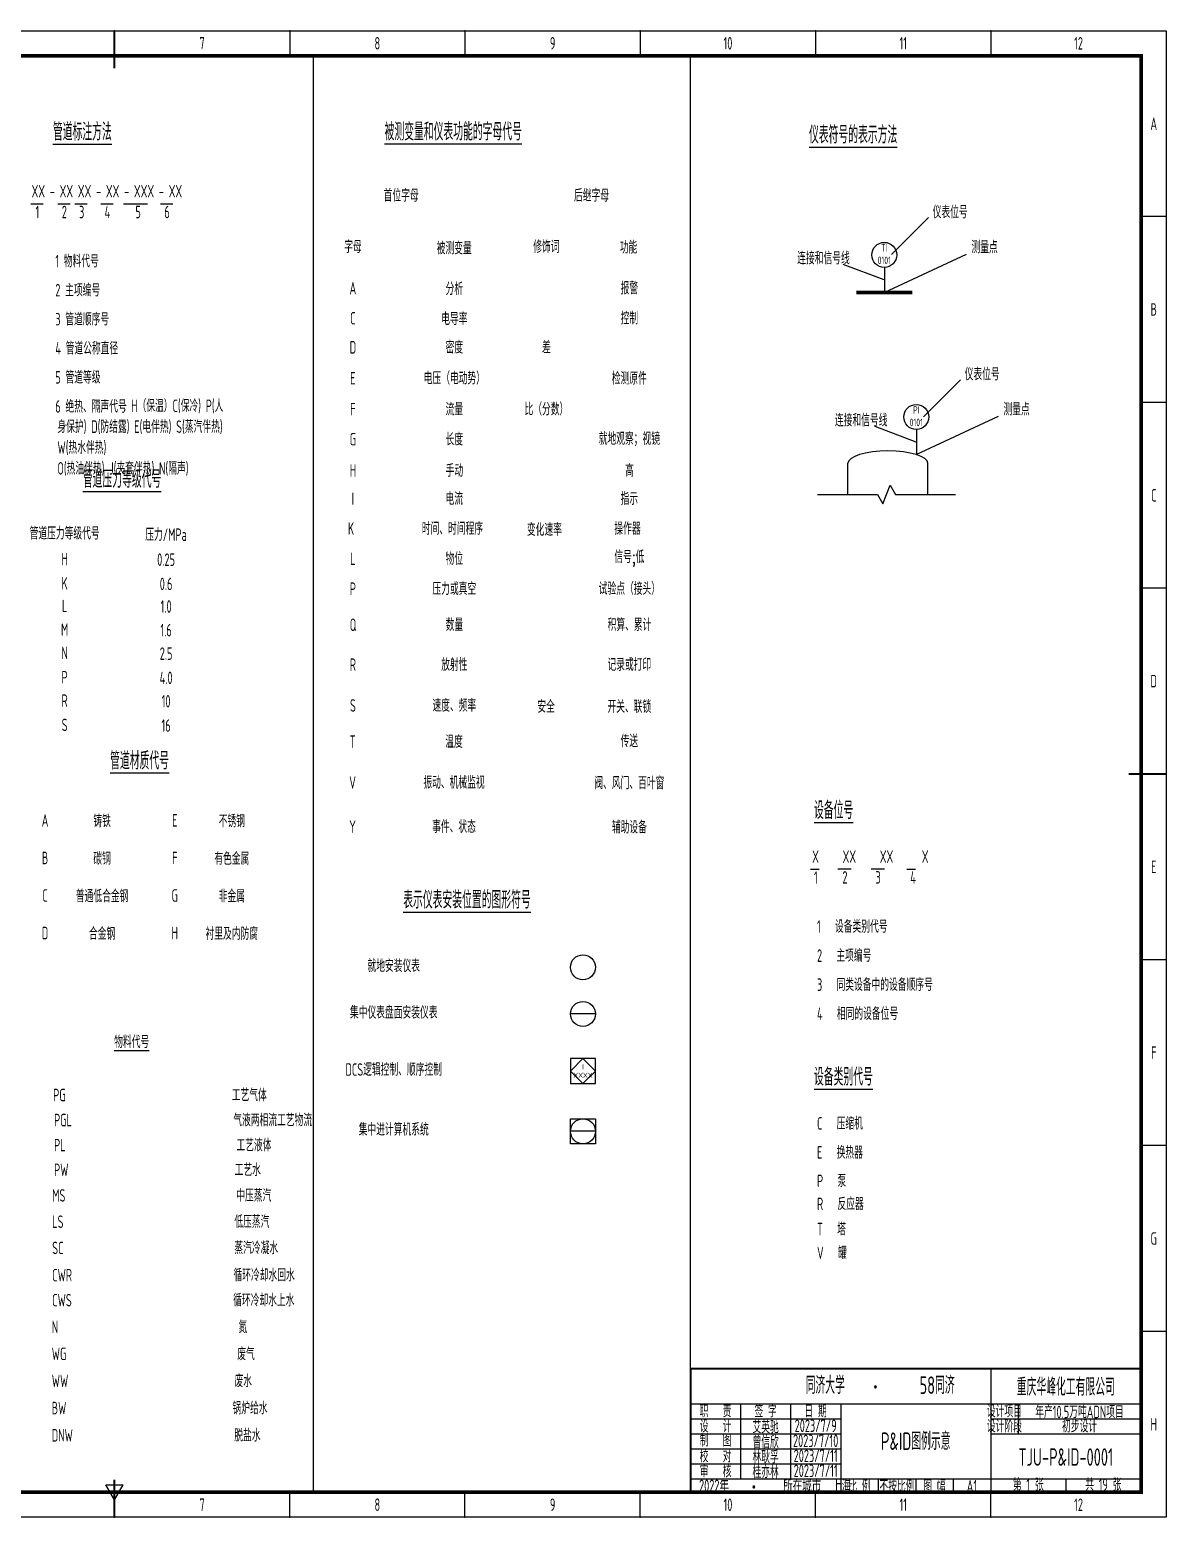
# Model space of a CAD drawing. Header units: millimetres. Extents: x 453 to 7190, y 523 to 4294.
# Drawn here: x 1530 to 1985, y 3699 to 4294 of the extents above; entities that cross this region are included whole.
import ezdxf

# ---------------------------------------------------------------- set-up
doc = ezdxf.new("R2010")
doc.units = ezdxf.units.MM
for name, color, linetype, lineweight in [('01-主物流线-粗实线', 134, 'Continuous', 80), ('05-图框与标题栏', 7, 'Continuous', 25), ('09-文本', 7, 'Continuous', 25), ('15-仪表', 190, 'Continuous', 25), ('17-图框与标题栏', 7, 'Continuous', 25)]:
    doc.layers.add(name, color=color, linetype=linetype, lineweight=lineweight)
doc.layers.add('TITLE', color=7, linetype='Continuous')
doc.styles.add('3-gbcbig', font='gbenor.shx', dxfattribs={"width": 0.7, "height": 3, "bigfont": 'gbcbig.shx'})
doc.styles.add('5-gbcbig', font='gbenor.shx', dxfattribs={"width": 0.7, "height": 5, "bigfont": 'gbcbig.shx'})
doc.styles.add('7-gbcbig', font='gbenor.shx', dxfattribs={"width": 0.7, "height": 7, "bigfont": 'gbcbig.shx'})
doc.styles.get("Standard").update_dxf_attribs({"font": 'arial.ttf'})

msp = doc.modelspace()

# ---------------------------------------------------------------- linework, layer by layer
for p, q in [((1643.72, 3708.55), (1643.72, 4282.55)), ((1530.76, 4223.96), (1535.67, 4223.96)), ((1541.61, 4223.96), (1546.52, 4223.96)), ((1548.36, 4223.96), (1553.26, 4223.96)), ((1558.74, 4223.96), (1563.65, 4223.96)), ((1567.83, 4223.96), (1577.41, 4223.96)), ((1582.6, 4223.96), (1587.51, 4223.96)), ((1874.88, 4203.7), (1889.68, 4218.49)), ((1871.94, 4193.6), (1855.5, 4199.79)), ((1871.94, 4188.6), (1904.87, 4203.87)), ((1872.09, 4198.6), (1872.09, 4188.67)), ((1887.67, 4138.92), (1902.46, 4153.71)), ((1884.73, 4128.82), (1868.28, 4135.01)), ((1884.73, 4123.82), (1917.65, 4139.09)), ((1857.41, 4107.84), (1857.41, 4120.35)), ((1889.41, 4107.84), (1889.41, 4120.35)), ((1871.31, 4104.06), (1874.32, 4111.61)), ((1874.32, 4111.61), (1876.38, 4107.84)), ((1845.2, 4107.84), (1869.26, 4107.84)), ((1869.26, 4107.84), (1871.31, 4104.06)), ((1876.38, 4107.84), (1900.43, 4107.84)), ((1842.45, 3958.07), (1845.94, 3958.07)), ((1858.68, 3958.07), (1853.41, 3958.07)), ((1871.97, 3958.07), (1866.7, 3958.07)), ((1880.98, 3958.07), (1884.46, 3958.07))]:
    msp.add_line(p, q)
at = {"ltscale": 10}
msp.add_line((1794.52, 3758.53), (1794.52, 4282.53), dxfattribs=at)
msp.add_ellipse((1873.41, 4120.35), major_axis=(-16, 0), ratio=0.306013, start_param=3.141593, end_param=6.283185)
at = {"layer": '01-主物流线-粗实线'}
msp.add_line((1883.11, 4188.6), (1860.78, 4188.6), dxfattribs=at)
at = {"layer": '05-图框与标题栏'}
for p, q in [((1914.52, 3758.53), (1914.52, 3708.53)), ((1794.52, 3744.53), (1974.52, 3744.53)), ((1814.52, 3744.53), (1814.52, 3714.53)), ((1834.52, 3744.53), (1834.52, 3714.53)), ((1854.52, 3744.53), (1854.52, 3708.53)), ((1925.52, 3744.53), (1925.52, 3732.53)), ((1794.52, 3738.53), (1854.52, 3738.53)), ((1914.52, 3738.53), (1974.52, 3738.53)), ((1794.52, 3732.53), (1854.52, 3732.53)), ((1914.52, 3732.53), (1974.52, 3732.53)), ((1794.52, 3726.53), (1854.52, 3726.53)), ((1794.52, 3720.53), (1854.52, 3720.53)), ((1794.52, 3714.53), (1974.52, 3714.53)), ((1869.52, 3714.53), (1869.52, 3708.53)), ((1884.52, 3714.53), (1884.52, 3708.53)), ((1899.52, 3714.53), (1899.52, 3708.53)), ((1944.52, 3714.53), (1944.52, 3708.53))]:
    msp.add_line(p, q, dxfattribs=at)
at = {"layer": '05-图框与标题栏', "const_width": 0.8}
msp.add_lwpolyline([(1974.52, 3758.53), (1794.52, 3758.53), (1794.52, 3708.53)], dxfattribs=at)
at = {"layer": '15-仪表'}
for p, q in [((1884.87, 4133.82), (1884.87, 4123.89)), ((1756.49, 3900.27), (1746.49, 3900.27)), ((1746.5, 3877.44), (1751.5, 3882.44)), ((1756.5, 3882.44), (1746.5, 3882.44)), ((1746.5, 3882.44), (1746.5, 3872.44)), ((1751.5, 3882.44), (1756.5, 3877.44)), ((1756.5, 3872.44), (1756.5, 3882.44)), ((1751.5, 3872.44), (1746.5, 3877.44)), ((1746.5, 3872.44), (1756.5, 3872.44)), ((1756.5, 3877.44), (1751.5, 3872.44)), ((1746.5, 3848.37), (1746.5, 3858.37)), ((1746.5, 3858.37), (1756.5, 3858.37)), ((1756.5, 3858.37), (1756.5, 3848.37)), ((1756.5, 3853.37), (1746.5, 3853.37)), ((1756.5, 3848.37), (1746.5, 3848.37))]:
    msp.add_line(p, q, dxfattribs=at)
for centre in [(1871.94, 4203.6), (1884.73, 4138.82), (1751.49, 3918.9), (1751.49, 3900.27), (1751.5, 3853.37)]:
    msp.add_circle(centre, 5, dxfattribs=at)
at = {"layer": '17-图框与标题栏'}
for p, q in [((1634.25, 4293.16), (1634.25, 4283.16)), ((1704.33, 4293.16), (1704.33, 4283.16)), ((1774.42, 4293.16), (1774.42, 4283.16)), ((1844.5, 4293.16), (1844.5, 4283.16)), ((1914.58, 4293.16), (1914.58, 4283.16)), ((1984.67, 4218.91), (1974.67, 4218.91)), ((1984.67, 4144.66), (1974.67, 4144.66)), ((1984.67, 4070.41), (1974.67, 4070.41)), ((1984.67, 3921.91), (1974.67, 3921.91)), ((1984.67, 3847.66), (1974.67, 3847.66)), ((1984.67, 3773.41), (1974.67, 3773.41)), ((1564.17, 3706.16), (1560.7, 3712.16)), ((1560.7, 3712.16), (1567.63, 3712.16)), ((1564.17, 3706.16), (1567.63, 3712.16)), ((1634.25, 3699.16), (1634.25, 3709.16)), ((1704.33, 3699.16), (1704.33, 3709.16)), ((1774.42, 3699.16), (1774.42, 3709.16)), ((1844.5, 3699.16), (1844.5, 3709.16)), ((1914.58, 3699.16), (1914.58, 3709.16))]:
    msp.add_line(p, q, dxfattribs=at)
at = {"layer": '17-图框与标题栏', "const_width": 0.8}
for points in [[(1564.17, 4293.16), (1564.17, 4278.16)], [(1984.67, 3996.16), (1969.67, 3996.16)], [(1564.17, 3699.16), (1564.17, 3714.16)]]:
    msp.add_lwpolyline(points, dxfattribs=at)
at = {"layer": '17-图框与标题栏', "const_width": 1.4}
msp.add_lwpolyline([(1168.67, 4283.16), (1168.67, 3709.16), (1974.67, 3709.16), (1974.67, 4283.16)], close=True, dxfattribs=at)
at = {"layer": '17-图框与标题栏'}
for p in [(1564.17, 4293.16), (1564.17, 4293.16), (1564.17, 4293.16), (1634.25, 4293.16), (1634.25, 4293.16), (1634.25, 4293.16), (1704.33, 4293.16), (1704.33, 4293.16), (1704.33, 4293.16), (1774.42, 4293.16), (1774.42, 4293.16), (1774.42, 4293.16), (1844.5, 4293.16), (1844.5, 4293.16), (1844.5, 4293.16), (1914.58, 4293.16), (1914.58, 4293.16), (1914.58, 4293.16), (1984.67, 4218.91), (1984.67, 4144.66), (1984.67, 4070.41), (1984.67, 3996.16), (1984.67, 3921.91), (1984.67, 3847.66), (1984.67, 3773.41), (1564.17, 3699.16), (1634.25, 3699.16), (1704.33, 3699.16), (1774.42, 3699.16), (1844.5, 3699.16), (1914.58, 3699.16)]:
    msp.add_point(p, dxfattribs=at)
at = {"layer": 'TITLE'}
for p, q in [((1143.67, 4293.16), (1984.67, 4293.16)), ((1984.67, 4293.16), (1984.67, 3699.16)), ((1984.67, 3699.16), (1143.67, 3699.16))]:
    msp.add_line(p, q, dxfattribs=at)
msp.add_lwpolyline([(1143.67, 4293.16), (1984.67, 4293.16), (1984.67, 3699.16), (1143.67, 3699.16)], close=True, dxfattribs=at)

# ---------------------------------------------------------------- texts
for s, insert, char_height, width, attachment_point, style in [('\\pt56;{\\L管道标注方法}', (1539.6, 4256.28), 7, 81.4489, 1, '7-gbcbig'), ('\\pi40.7;{\\W0.7;\\L被测变量和仪表功能的字母代号}', (1631.5, 4256.33), 7, 156.9202, 1, '7-gbcbig'), ('{\\L仪表符号的表示方法}', (1841.86, 4255.1), 7, 137.2, 1, '7-gbcbig'), ('XX - XX XX - XX - XXX - XX', (1531.08, 4231.54), 5, 124.7593, 1, '5-gbcbig'), ('首位字母', (1678.82, 4227.35), 5, 81.1, 5, '5-gbcbig'), ('后继字母', (1754.92, 4227.35), 5, 71.1, 5, '5-gbcbig'), ('1', (1532.65, 4223.23), 5, 10.4162, 1, '5-gbcbig'), ('2', (1543.15, 4223.23), 5, 10.4162, 1, '5-gbcbig'), ('3', (1550.06, 4223.23), 5, 10.4162, 1, '5-gbcbig'), ('4', (1560.25, 4223.23), 5, 10.4162, 1, '5-gbcbig'), ('5', (1572.59, 4223.23), 5, 10.4162, 1, '5-gbcbig'), ('6', (1584.15, 4223.23), 5, 10.4162, 1, '5-gbcbig'), ('{\\W0.7;仪表位号}', (1891.29, 4223.21), 5, 24.6065, 1, '5-gbcbig'), ('字母', (1659.52, 4206.82), 5, 42.5, 5, '5-gbcbig'), ('被测变量', (1700.04, 4206.29), 5, 46.1403, 5, '5-gbcbig'), ('修饰词', (1736.87, 4206.85), 5, 46.1403, 5, '5-gbcbig'), ('功能', (1769.73, 4206.62), 5, 46.1403, 5, '5-gbcbig'), ('连接和信号线', (1837.14, 4204.8), 5, 24.6065, 1, '5-gbcbig'), ('{\\Ftxt,gbcbig|c134;\\W0.7;测量点}', (1906.79, 4209.21), 5, 24.6065, 1, '5-gbcbig'), ('1 物料代号', (1540.56, 4203.6), 5, 46.2505, 1, '5-gbcbig'), ('2 主项编号', (1540.56, 4191.99), 5, 46.2505, 1, '5-gbcbig'), ('A', (1659.52, 4190.29), 5, 42.5, 5, '5-gbcbig'), ('{\\W0.7;分析}', (1700.07, 4190.04), 5, 46.1403, 5, '5-gbcbig'), ('{\\W0.7;报警}', (1770.04, 4190.29), 5, 46.1403, 5, '5-gbcbig'), ('3 管道顺序号', (1540.56, 4180.38), 5, 46.2505, 1, '5-gbcbig'), ('C', (1659.52, 4178.29), 5, 42.5, 5, '5-gbcbig'), ('{\\W0.7;电导率}', (1700.07, 4178.04), 5, 38.6, 5, '5-gbcbig'), ('{\\W0.7;控制}', (1770.04, 4178.29), 5, 46.1403, 5, '5-gbcbig'), ('{\\Ftxt,gbcbig|c134;\\W0.7;密度}', (1700.07, 4166.66), 5, 46.1403, 5, '5-gbcbig'), ('{\\W0.7;差}', (1736.87, 4166.66), 5, 46.1403, 5, '5-gbcbig'), ('4 管道公称直径', (1540.56, 4168.77), 5, 46.2505, 1, '5-gbcbig'), ('D', (1659.52, 4166.66), 5, 42.5, 5, '5-gbcbig'), ('5 管道等级', (1540.56, 4157.16), 5, 46.2505, 1, '5-gbcbig'), ('{\\Ftxt,gbcbig|c134;\\W0.7;仪表位号}', (1904.07, 4158.43), 5, 24.6065, 1, '5-gbcbig'), ('E', (1659.52, 4154.29), 5, 42.5, 5, '5-gbcbig'), ('{\\Ftxt,gbcbig|c134;\\W0.7;电压（电动势）}', (1700.07, 4154.29), 5, 46.1403, 5, '5-gbcbig'), ('{\\Ftxt,gbcbig|c134;\\W0.7;检测原件}', (1770.04, 4154.29), 5, 46.1403, 5, '5-gbcbig'), ('6 绝热、隔声代号', (1540.56, 4145.54), 5, 46.2505, 1, '5-gbcbig'), ('              : H（保温）C(保冷) P(人身保护) D(防结露) E(电伴热) S(蒸汽伴热) W(热水伴热) \\PO(热油伴热) J(夹套伴热) N(隔声)', (1541.4, 4145.79), 5, 68.3756, 1, '5-gbcbig'), ('F', (1659.52, 4141.92), 5, 42.5, 5, '5-gbcbig'), ('{\\Ftxt,gbcbig|c134;\\W0.7;流量}', (1700.07, 4141.92), 5, 46.1403, 5, '5-gbcbig'), ('{\\Ftxt,gbcbig|c134;\\W0.7;比（分数）}', (1736.87, 4141.92), 5, 46.1403, 5, '5-gbcbig'), ('{\\Ftxt,gbcbig|c134;\\W0.7;连接和信号线}', (1852.21, 4140.02), 5, 24.6065, 1, '5-gbcbig'), ('{\\Ftxt,gbcbig|c134;\\W0.7;测量点}', (1919.57, 4144.43), 5, 24.6065, 1, '5-gbcbig'), ('G', (1659.52, 4129.92), 5, 42.5, 5, '5-gbcbig'), ('{\\Ftxt,gbcbig|c134;\\W0.7;长度}', (1700.07, 4129.92), 5, 46.1403, 5, '5-gbcbig'), ('{\\Ftxt,gbcbig|c134;\\W0.7;就地观察；视镜}', (1770.04, 4129.92), 5, 46.1403, 5, '5-gbcbig'), ('\\pt56;{\\L管道压力等级代号}', (1551.57, 4117.5), 7, 81.4489, 1, '7-gbcbig'), ('H', (1659.56, 4117.42), 5, 42.5, 5, '5-gbcbig'), ('{\\Ftxt,gbcbig|c134;手动}', (1700.11, 4117.42), 5, 46.1403, 5, '5-gbcbig'), ('{\\Ftxt,gbcbig|c134;高}', (1770.08, 4117.42), 5, 46.1403, 5, '5-gbcbig'), ('I', (1659.52, 4106.19), 5, 42.5, 5, '5-gbcbig'), ('{\\Ftxt,gbcbig|c134;\\W0.7;电流}', (1700.07, 4106.19), 5, 46.1403, 5, '5-gbcbig'), ('{\\Ftxt,gbcbig|c134;\\W0.7;指示}', (1770.04, 4106.19), 5, 46.1403, 5, '5-gbcbig'), ('管道压力等级代号', (1544.29, 4092.32), 5, 42.5, 5, '5-gbcbig'), ('压力/MPa', (1584.82, 4091.79), 5, 46.1403, 5, '5-gbcbig'), ('K', (1658.77, 4094.23), 5, 42.5, 5, '5-gbcbig'), ('{\\Ftxt,gbcbig|c134;\\W0.7;时间、时间程序}', (1699.32, 4094.23), 5, 46.1403, 5, '5-gbcbig'), ('{\\Ftxt,gbcbig|c134;\\W0.7;变化速率}', (1736.09, 4093.82), 5, 35, 5, '5-gbcbig'), ('{\\Ftxt,gbcbig|c134;\\W0.7;操作器}', (1769.29, 4094.23), 5, 46.1403, 5, '5-gbcbig'), ('H ', (1544.29, 4082.06), 5, 42.5, 5, '5-gbcbig'), ('0.25', (1584.84, 4081.81), 5, 46.1403, 5, '5-gbcbig'), ('L', (1659.52, 4082.19), 5, 42.5, 5, '5-gbcbig'), ('{\\Ftxt,gbcbig|c134;\\W0.7;物位}', (1700.07, 4082.19), 5, 46.1403, 5, '5-gbcbig'), ('{\\Ftxt,gbcbig|c134;信号;低}', (1770.04, 4082.19), 5, 46.1403, 5, '5-gbcbig'), ('K ', (1544.29, 4072.36), 5, 42.5, 5, '5-gbcbig'), ('0.6', (1584.84, 4072.11), 5, 46.1403, 5, '5-gbcbig'), ('P', (1659.52, 4070.19), 5, 42.5, 5, '5-gbcbig'), ('{\\Ftxt,gbcbig|c134;\\W0.7;压力或真空}', (1700.07, 4070.19), 5, 46.1403, 5, '5-gbcbig'), ('{\\Ftxt,gbcbig|c134;\\W0.7;试验点（接头）}', (1770.04, 4070.19), 5, 46.1403, 5, '5-gbcbig'), ('L', (1544.29, 4063.34), 5, 42.5, 5, '5-gbcbig'), ('1.0', (1584.84, 4063.09), 5, 46.1403, 5, '5-gbcbig'), ('Q', (1659.56, 4055.79), 5, 42.5, 5, '5-gbcbig'), ('{\\Ftxt,gbcbig|c134;数量}', (1700.11, 4055.79), 5, 46.1403, 5, '5-gbcbig'), ('{\\Ftxt,gbcbig|c134;积算、累计}', (1770.08, 4055.79), 5, 46.1403, 5, '5-gbcbig'), ('M', (1544.29, 4053.87), 5, 42.5, 5, '5-gbcbig'), ('1.6', (1584.84, 4053.62), 5, 46.1403, 5, '5-gbcbig'), ('N', (1544.29, 4044.52), 5, 42.5, 5, '5-gbcbig'), ('2.5', (1584.84, 4044.27), 5, 46.1403, 5, '5-gbcbig'), ('R', (1659.52, 4039.84), 5, 42.5, 5, '5-gbcbig'), ('{\\Ftxt,gbcbig|c134;\\W0.7;放射性}', (1700.07, 4039.84), 5, 46.1403, 5, '5-gbcbig'), ('{\\Ftxt,gbcbig|c134;\\W0.7;记录或打印}', (1770.04, 4039.88), 5, 46.1403, 5, '5-gbcbig'), ('P', (1544.29, 4034.83), 5, 42.5, 5, '5-gbcbig'), ('4.0', (1584.84, 4034.58), 5, 46.1403, 5, '5-gbcbig'), ('R', (1544.29, 4025.47), 5, 42.5, 5, '5-gbcbig'), ('10', (1584.84, 4025.22), 5, 46.1403, 5, '5-gbcbig'), ('S', (1659.52, 4023.54), 5, 42.5, 5, '5-gbcbig'), ('{\\Ftxt,gbcbig|c134;速度、频率}', (1700.07, 4023.54), 5, 46.1403, 5, '5-gbcbig'), ('{\\Ftxt,gbcbig|c134;安全}', (1736.75, 4023.07), 5, 46.1403, 5, '5-gbcbig'), ('{\\Ftxt,gbcbig|c134;开关、联锁}', (1770.04, 4023.04), 5, 46.1403, 5, '5-gbcbig'), ('S', (1544.29, 4015.78), 5, 42.5, 5, '5-gbcbig'), ('16', (1584.84, 4015.53), 5, 46.1403, 5, '5-gbcbig'), ('T', (1659.4, 4009.07), 5, 42.5, 5, '5-gbcbig'), ('{\\Ftxt,gbcbig|c134;温度}', (1699.95, 4009.07), 5, 46.1403, 5, '5-gbcbig'), ('{\\Ftxt,gbcbig|c134;传送}', (1770.04, 4009.32), 5, 46.1403, 5, '5-gbcbig'), ('\\pt56;{\\L管道材质代号}', (1562.49, 4004.96), 7, 81.4489, 1, '7-gbcbig'), ('V', (1659.4, 3992.76), 5, 42.5, 5, '5-gbcbig'), ('振动、机械监视', (1699.95, 3992.76), 5, 46.1403, 5, '5-gbcbig'), ('阀、风门、百叶窗', (1770.04, 3992.56), 5, 46.1403, 5, '5-gbcbig'), ('\\pt56;{\\L设备位号}', (1843.86, 3985.16), 7, 81.4489, 1, '7-gbcbig'), ('A', (1536.46, 3977.61), 5, 42.5, 5, '5-gbcbig'), ('铸铁', (1559.27, 3977.36), 5, 46.1403, 5, '5-gbcbig'), ('E', (1588.31, 3977.61), 5, 42.5, 5, '5-gbcbig'), ('不锈钢', (1611.12, 3977.36), 5, 46.1403, 5, '5-gbcbig'), ('Y', (1659.4, 3975.1), 5, 42.5, 5, '5-gbcbig'), ('{\\W0.7;事件、状态}', (1699.95, 3975.1), 5, 46.1403, 5, '5-gbcbig'), ('{\\W0.7;辅助设备}', (1770.04, 3974.89), 5, 46.1403, 5, '5-gbcbig'), ('B', (1536.46, 3962.61), 5, 42.5, 5, '5-gbcbig'), ('碳钢', (1559.27, 3962.36), 5, 46.1403, 5, '5-gbcbig'), ('F', (1588.31, 3962.61), 5, 42.5, 5, '5-gbcbig'), ('有色金属', (1611.12, 3962.36), 5, 46.1403, 5, '5-gbcbig'), ('X     XX     XX      X', (1843.11, 3965.64), 5, 102.6072, 1, '5-gbcbig'), ('1', (1843.86, 3957.24), 5, 10.4162, 1, '5-gbcbig'), ('2', (1855.21, 3957.34), 5, 10.4162, 1, '5-gbcbig'), ('3', (1868.44, 3957.34), 5, 10.4162, 1, '5-gbcbig'), ('4', (1882.33, 3957.34), 5, 10.4162, 1, '5-gbcbig'), ('C', (1536.46, 3947.61), 5, 42.5, 5, '5-gbcbig'), ('普通低合金钢', (1559.27, 3947.36), 5, 46.1403, 5, '5-gbcbig'), ('G', (1588.31, 3947.61), 5, 42.5, 5, '5-gbcbig'), ('非金属', (1611.12, 3947.36), 5, 46.1403, 5, '5-gbcbig'), ('\\pi44.66;  {\\L表示仪表安装位置的图形符号}', (1629.67, 3949.38), 7, 137.2, 1, '7-gbcbig'), ('1   设备类别代号', (1845.06, 3937.71), 5, 50.7879, 1, '5-gbcbig'), ('D', (1536.46, 3932.61), 5, 42.5, 5, '5-gbcbig'), ('合金钢', (1559.27, 3932.36), 5, 46.1403, 5, '5-gbcbig'), ('H', (1588.31, 3932.61), 5, 42.5, 5, '5-gbcbig'), ('衬里及内防腐', (1611.12, 3932.36), 5, 46.1403, 5, '5-gbcbig'), ('2   主项编号', (1845.06, 3926.09), 5, 50.7879, 1, '5-gbcbig'), ('就地安装仪表', (1675.84, 3919.49), 5, 38.6, 5, '5-gbcbig'), ('3   同类设备中的设备顺序号', (1845.06, 3914.48), 5, 50.7879, 1, '5-gbcbig'), ('集中仪表盘面安装仪表', (1675.84, 3900.86), 5, 38.6, 5, '5-gbcbig'), ('4   相同的设备位号', (1845.06, 3902.87), 5, 50.7879, 1, '5-gbcbig'), ('\\pt5;{\\L物料代号}', (1564.11, 3891.61), 5, 74.7229, 1, '5-gbcbig'), ('DCS逻辑控制、顺序控制', (1675.84, 3878.04), 5, 38.6, 5, '5-gbcbig'), ('\\pt56;{\\L设备类别代号}', (1843.86, 3878.65), 7, 81.4489, 1, '7-gbcbig'), ('\\pt5;PG                                   工艺气体', (1539.7, 3870.36), 5, 105.6898, 1, '5-gbcbig'), ('\\pt5;PGL                                  气液两相流工艺物流', (1540.05, 3860.36), 5, 105.6898, 1, '5-gbcbig'), ('集中进计算机系统', (1675.84, 3854.12), 5, 38.6, 5, '5-gbcbig'), ('C   压缩机', (1845.06, 3859.04), 5, 50.7879, 1, '5-gbcbig'), ('\\pt5;PL                                    工艺液体', (1540.05, 3850.36), 5, 105.6898, 1, '5-gbcbig'), ('E   换热器', (1845.06, 3847.43), 5, 50.7879, 1, '5-gbcbig'), ('\\pt5;PW                                   工艺水', (1540.05, 3840.47), 5, 105.6898, 1, '5-gbcbig'), ('\\pt5;MS                                    中压蒸汽', (1539.32, 3830.25), 5, 105.6898, 1, '5-gbcbig'), ('P   泵', (1845.06, 3836.05), 5, 50.7879, 1, '5-gbcbig'), ('R   反应器', (1845.06, 3826.86), 5, 50.7879, 1, '5-gbcbig'), ('\\pt5;LS                                    低压蒸汽', (1539.32, 3819.76), 5, 105.6898, 1, '5-gbcbig'), ('T   塔', (1845.06, 3816.81), 5, 50.7879, 1, '5-gbcbig'), ('\\pt5;SC                                    蒸汽冷凝水', (1539.32, 3809.27), 5, 105.6898, 1, '5-gbcbig'), ('V   罐', (1845.06, 3807.33), 5, 50.7879, 1, '5-gbcbig'), ('\\pt5;CWR                                  循环冷却水回水', (1539.32, 3798.39), 5, 105.6898, 1, '5-gbcbig'), ('\\pt5;CWS                                  循环冷却水上水', (1539.32, 3788.39), 5, 105.6898, 1, '5-gbcbig'), ('\\pt5;N                                      氮', (1539.12, 3777.71), 5, 105.6898, 1, '5-gbcbig'), ('\\pt5;WG                                    废气', (1539.12, 3766.93), 5, 105.6898, 1, '5-gbcbig'), ('\\pt5;WW                                   废水', (1539.12, 3756.16), 5, 105.6898, 1, '5-gbcbig'), ('\\pt5;BW                                   锅炉给水', (1539.12, 3745.27), 5, 105.6898, 1, '5-gbcbig'), ('\\pt5;DNW                                  脱盐水', (1539.12, 3734.38), 5, 105.6898, 1, '5-gbcbig')]:
    msp.add_mtext(s, dxfattribs=dict(insert=insert, char_height=char_height, width=width, attachment_point=attachment_point, style=style))
at = {"ltscale": 10, "char_height": 3, "width": 10, "attachment_point": 5, "style": '3-gbcbig'}
for s, insert in [('TI\\P0101', (1871.95, 4203.92)), ('PI\\P0101', (1884.73, 4139.14))]:
    msp.add_mtext(s, dxfattribs=dict(at, insert=insert))
at = {"insert": (1751.5, 3877.44), "char_height": 2, "width": 10, "attachment_point": 5}
msp.add_mtext('{\\Fgbenor,gbcbig|c134;\\C0;I\\PXXXX}', dxfattribs=at)
at = {"layer": '05-图框与标题栏'}
for s, insert, char_height, width, attachment_point, style in [('\\pi5.78018;同济大学             ', (1834.73, 3751.91), 7, 32.2593, 4, '7-gbcbig'), ('58同济          ', (1893.07, 3751.91), 7, 32.2593, 5, '7-gbcbig'), (' 2022{\\W0.8;年          所在城市  上海}', (1796, 3711.69), 5, 67.5295, 4, '5-gbcbig'), ('{\\fFangSong|b0|i0|c134|p49;\\W0.8;·}', (1817.09, 3713.67), 5, 18.9039, 1, '5-gbcbig')]:
    msp.add_mtext(s, dxfattribs=dict(at, insert=insert, char_height=char_height, width=width, attachment_point=attachment_point, style=style))
at = {"layer": '05-图框与标题栏', "attachment_point": 5}
for s, width, heights, insert, char_height, style in [('重庆华峰化工有限公司', 60, [0], (1944.52, 3751.2), 7, '7-gbcbig'), ('职   责', 20, [0], (1804.52, 3741.53), 5, '5-gbcbig'), ('签 字', 20, [0], (1824.52, 3741.53), 5, '5-gbcbig'), ('日 期', 20, [0], (1844.52, 3741.53), 5, '5-gbcbig'), ('设计项目', 15, [0], (1919.97, 3741.53), 5, '5-gbcbig'), ('设   计', 20, [0], (1804.52, 3735.53), 5, '5-gbcbig'), ('艾英驰', 20, [0], (1824.52, 3735.2), 5, '5-gbcbig'), ('2023/7/9', 20, [0], (1844.52, 3735.7), 5, '5-gbcbig'), ('设计阶段', 15, [0], (1919.97, 3735.53), 5, '5-gbcbig'), ('制   图', 20, [0], (1804.52, 3729.9), 5, '5-gbcbig'), ('曾信欣', 20, [0], (1824.52, 3729.2), 5, '5-gbcbig'), ('2023/7/10', 20, [0], (1844.52, 3729.7), 5, '5-gbcbig'), ('校   对', 20, [0], (1804.52, 3723.53), 5, '5-gbcbig'), ('林耿孚', 20, [0], (1824.52, 3723.2), 5, '5-gbcbig'), ('2023/7/11', 20, [0], (1844.52, 3723.7), 5, '5-gbcbig'), ('TJU-P&ID-0001', 60, [12.52], (1944.52, 3723.2), 7, '7-gbcbig'), ('审   核', 20, [0], (1804.52, 3717.53), 5, '5-gbcbig'), ('桂亦林', 20, [0], (1824.52, 3717.2), 5, '5-gbcbig'), ('2023/7/11', 20, [0], (1844.52, 3717.7), 5, '5-gbcbig'), ('比 例', 15, [0], (1862.02, 3711.53), 5, '5-gbcbig'), ('不按比例', 15, [0], (1877.02, 3711.53), 5, '5-gbcbig'), ('图 幅', 15, [0], (1892.02, 3711.53), 5, '5-gbcbig'), ('A1', 14.9167, [0], (1906.98, 3711.53), 5, '5-gbcbig'), ('第 1 张', 30, [0], (1929.52, 3712.18), 5, '5-gbcbig'), ('共 19 张', 30, [0], (1959.52, 3712.18), 5, '5-gbcbig')]:
    msp.add_mtext_dynamic_manual_height_columns(s, width=width, gutter_width=25, heights=heights, dxfattribs=dict(at, insert=insert, char_height=char_height, style=style))
at = {"layer": '05-图框与标题栏', "insert": (1865.69, 3753.64), "char_height": 5, "width": 31.5065, "attachment_point": 1}
msp.add_mtext('{\\fFangSong|b0|i0|c134|p49;\\W0.8;·}', dxfattribs=at)
at = {"layer": '09-文本', "attachment_point": 5}
for s, width, gutter_width, insert, char_height, style in [('年产10.5万吨ADN项目', 49.0599, 35, (1949.99, 3741.2), 5, '5-gbcbig'), ('初步设计', 48.9999, 12.5, (1950.02, 3735.53), 5, '5-gbcbig'), ('P&ID图例示意', 60, 12.5, (1884.52, 3729.53), 7, '7-gbcbig')]:
    msp.add_mtext_dynamic_manual_height_columns(s, width=width, gutter_width=gutter_width, heights=[0], dxfattribs=dict(at, insert=insert, char_height=char_height, style=style))
at = {"layer": '17-图框与标题栏', "char_height": 5, "attachment_point": 5, "style": '5-gbcbig'}
for s, width, insert in [('7', 70.0833, (1599.21, 4288.16)), ('8', 70.0833, (1669.29, 4288.16)), ('9', 70.0833, (1739.37, 4288.16)), ('10', 70.0833, (1809.46, 4288.16)), ('11', 70.0833, (1879.54, 4288.16)), ('12', 70.0833, (1949.62, 4288.16)), ('A', 10, (1979.67, 4256.03)), ('B', 10, (1979.67, 4181.78)), ('C', 10, (1979.67, 4107.53)), ('D', 10, (1979.67, 4033.28)), ('E', 10, (1979.67, 3959.03)), ('F', 10, (1979.67, 3884.78)), ('G', 10, (1979.67, 3810.53)), ('H', 10, (1979.67, 3736.28)), ('7', 70.0833, (1599.21, 3704.16)), ('8', 70.0833, (1669.29, 3704.16)), ('9', 70.0833, (1739.37, 3704.16)), ('10', 70.0833, (1809.46, 3704.16)), ('11', 70.0833, (1879.54, 3704.16)), ('12', 70.0833, (1949.62, 3704.16))]:
    msp.add_mtext_dynamic_manual_height_columns(s, width=width, gutter_width=25, heights=[0], dxfattribs=dict(at, insert=insert))

doc.saveas('drawing.dxf')
